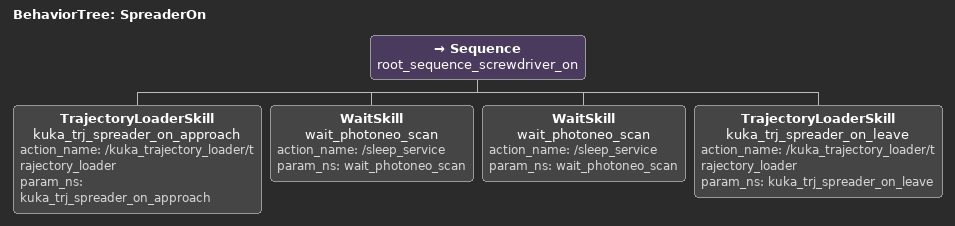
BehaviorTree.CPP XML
<root BTCPP_format="4" >
     <BehaviorTree ID="SpreaderOn">
        <Sequence name="root_sequence_screwdriver_on">
            <TrajectoryLoaderSkill name="kuka_trj_spreader_on_approach" action_name= "/kuka_trajectory_loader/trajectory_loader" param_ns="kuka_trj_spreader_on_approach"/>
                        <WaitSkill name="wait_photoneo_scan" action_name= "/sleep_service" param_ns="wait_photoneo_scan"/>
            <WaitSkill name="wait_photoneo_scan" action_name= "/sleep_service" param_ns="wait_photoneo_scan"/>
            <TrajectoryLoaderSkill name="kuka_trj_spreader_on_leave" action_name= "/kuka_trajectory_loader/trajectory_loader" param_ns="kuka_trj_spreader_on_leave"/>
        </Sequence>
     </BehaviorTree>
 </root>
